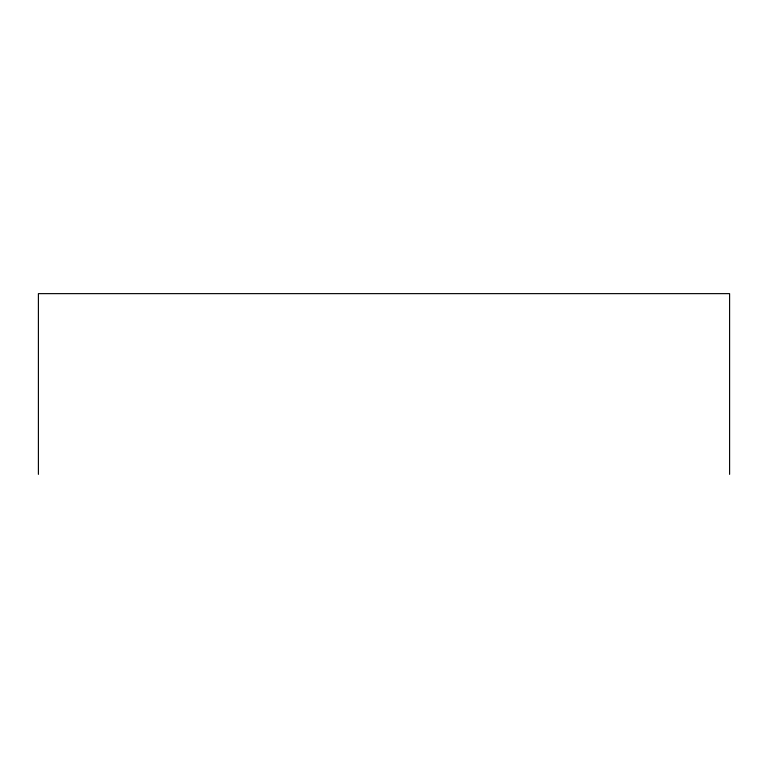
<?xml version="1.0" encoding="UTF-8"?>
<svg xmlns="http://www.w3.org/2000/svg" width="768" height="768" viewBox="0 0 768 768"><rect width="100%" height="100%" fill="white"/><g stroke="black" fill="none" stroke-linecap="round" stroke-linejoin="round"><path stroke-width="1.15" d="M729.6 474.365L729.6 293.635L38.4 293.635L38.4 474.365"/></g></svg>
